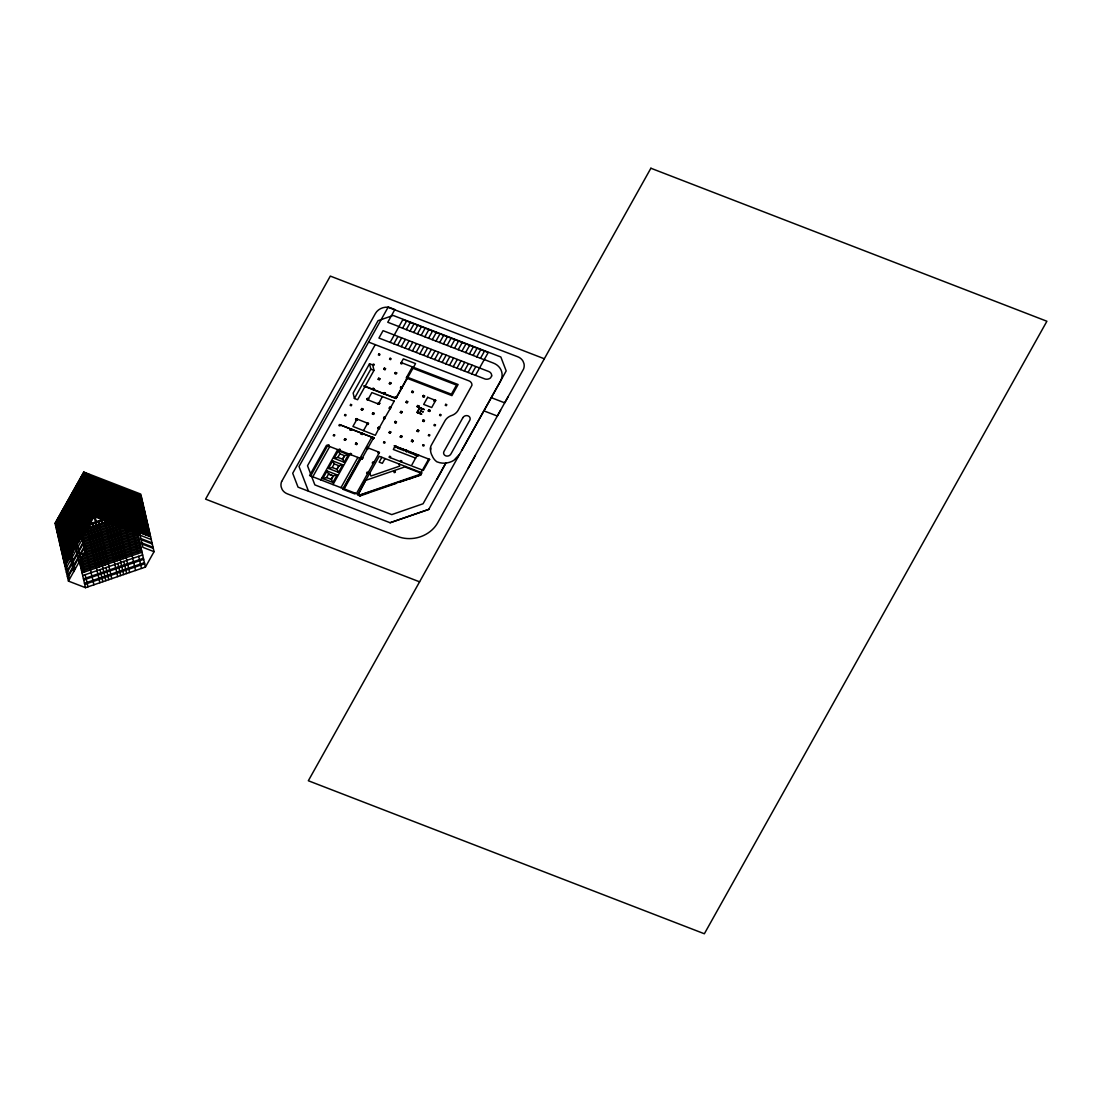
<?xml version="1.0" encoding="UTF-8"?>
<svg xmlns="http://www.w3.org/2000/svg" width="1102" height="1102" viewBox="0 0 1102 1102"><rect width="100%" height="100%" fill="white"/><g stroke="black" fill="none" stroke-linecap="round" stroke-linejoin="round"><path stroke-width="1.5" d="M430.551 449.988L430.551 447.674A7.494 6.474 -13 0 1 431.337 445.18L444.905 420.923A11.516 9.946 -13 0 1 447.66 417.686L448.238 417.245A11.516 9.946 -13 0 1 451.544 415.55A11.516 9.946 -13 0 0 454.85 413.856L455.429 413.415A11.516 9.946 -13 0 0 458.184 410.178L471.932 385.301A5.469 4.725 -13 0 0 468.97 380.865L368.591 342.088M430.551 448.555L430.551 447.674M437.053 479.287L445.828 463.088L423.072 503.766L391.775 514.606L314.855 484.894L307.513 465.76L375.245 344.65M343.535 488.668L360.45 458.336M461.903 450.236L500.418 381.333A15.951 13.789 -13 0 0 493.407 363.081L484.288 359.555M55.1 523.367L83.848 471.959L95.144 520.874L96.205 521.287L95.185 516.879L139.844 534.126L142.888 547.35L154.06 551.661L145.436 567.075L85.488 587.683L68.434 581.098L55.1 523.367L83.89 472.097L140.753 494.082L154.06 551.661M55.486 525.048L84.234 473.64L141.111 495.625M55.844 526.591L84.592 475.182L141.469 497.167M56.106 527.693L84.854 476.284L141.731 498.269M56.45 529.236L85.212 477.827L142.075 499.812M56.712 530.337L85.46 478.929L142.337 500.914M57.07 531.88L85.818 480.472L142.695 502.457M57.318 532.982L86.066 481.574L142.943 503.559M57.676 534.525L86.424 483.117L143.301 505.088M57.938 535.627L86.686 484.219L143.563 506.19M58.282 537.17L87.044 485.762L143.907 507.733M58.544 538.272L87.292 486.864L144.169 508.835M58.902 539.815L87.65 488.406L144.527 510.378M59.15 540.917L87.898 489.508L144.775 511.48M59.508 542.46L88.256 491.051L145.133 513.022M59.77 543.562L88.518 492.153L145.395 514.124M60.114 545.104L88.863 493.696L145.739 515.667M60.376 546.206L89.124 494.798L146.001 516.769M60.734 547.749L89.482 496.341L146.359 518.312M60.982 548.851L89.73 497.443L146.607 519.414M61.34 550.394L90.089 498.986L146.965 520.957M61.588 551.496L90.35 500.088L147.213 522.059M61.946 553.039L90.695 501.63L147.572 523.602M62.208 554.141L90.956 502.732L147.833 524.704M62.566 555.683L91.314 504.275L148.191 526.246M62.814 556.785L91.562 505.377L148.439 527.348M63.172 558.328L91.921 506.92L148.798 528.891M63.42 559.43L92.182 508.022L149.046 529.993M63.778 560.973L92.527 509.565L149.404 531.536M64.04 562.075L92.788 510.667L149.665 532.638M64.398 563.618L93.147 512.21L150.024 534.181M64.646 564.72L93.394 513.312L150.271 535.283M65.004 566.263L93.753 514.854L150.63 536.826M94.125 516.466L82.306 537.611L85.35 550.835L68.434 581.098M65.445 569.307L82.554 538.713M66.395 572.282L83.325 542.019M66.643 573.384L83.573 543.121M67.415 576.69L84.344 546.427M67.663 577.792L84.592 547.529M281.644 481.546L375.396 313.519A11.998 10.373 -13 0 1 387.89 307.21L517.678 356.731A11.984 10.359 -13 0 1 523.037 361.222L523.987 363.688A11.984 10.359 -13 0 1 523.533 369.101L437.701 522.789A29.974 25.897 -13 0 1 424.022 535.297A29.534 25.525 -13 0 1 416.749 537.804A29.974 25.897 -13 0 1 397.794 536.522L287.498 493.903A11.984 10.359 -13 0 1 282.126 489.426L281.189 486.96A11.984 10.359 -13 0 1 281.616 481.491M369.542 363.756L353.15 393.056L354.403 398.497L357.599 399.723L373.977 370.424L372.724 364.982L373.275 364.046L374.336 364.459L373.798 365.423L369.542 363.756L370.795 369.184L354.403 398.497M310.668 475.995L328.12 444.74L329.195 445.153L328.658 446.117M312.789 476.794L329.718 446.517M390.136 342.378L402.905 319.552L488.214 352.516L475.458 375.341M393.855 343.81L397.877 336.606M402.588 328.203L406.61 320.985M320.765 479.866L337.694 449.602M344.857 438.734L344.265 439.808L345.463 440.332L346.056 439.202M350.505 428.65L349.899 429.725L351.111 430.276L351.648 429.312L361.525 433.196M356.153 418.553L355.547 419.628L356.841 419.917M372.476 389.364L373.068 388.29L374.267 388.744L373.674 389.888L374.212 388.951L372.972 388.469M384.364 368.109L383.758 369.184L384.956 369.735L385.493 368.771L384.254 368.288L385.548 368.578L384.956 369.652M327.032 470.967L322.803 478.543L326.564 477.579L331.358 479.425L332.9 482.442L337.129 474.879L327.032 470.967L328.575 473.998L333.355 475.844L337.129 474.879M328.437 468.446L332.666 460.884L342.777 464.782L338.534 472.359L328.437 468.446L332.212 467.482L336.992 469.328L338.534 472.359M334.085 458.363L338.314 450.801L348.411 454.699L344.182 462.261L334.085 458.363L337.859 457.399L342.639 459.245L344.182 462.261M338.755 450.015L339.292 449.051L340.353 449.464L339.815 450.429M344.389 439.918L344.926 438.968M350.037 429.863L350.574 428.871M356.221 418.815L355.684 419.779L356.745 420.179L357.282 419.228M361.869 408.718L361.332 409.682L362.393 410.096L362.93 409.131L361.69 408.649M366.966 399.599L367.503 398.635M372.614 389.502L373.151 388.538M378.262 379.419L378.799 378.454M383.895 369.322L384.433 368.357M397.56 345.243L401.596 338.038M406.294 329.636L410.33 322.418M357.02 419.118L352.929 426.446L375.341 435.304L378.771 428.733M367.765 399.902L371.87 392.574L394.309 401.224M351.097 430.248L351.703 429.105L350.436 428.761M356.745 420.096L357.337 419.022L356.084 418.677L368.454 423.54M362.379 409.999L362.985 408.925L361.787 408.47L361.18 409.545L362.489 409.82M326.564 477.579L328.575 473.998M332.212 467.482L334.223 463.901L332.666 460.884M337.859 457.399L339.857 453.817L338.314 450.801M401.266 346.675L405.302 339.471M409.999 331.068L414.035 323.85M331.289 479.246L333.162 475.912L328.644 474.163M336.936 469.163L338.796 465.815M342.57 459.079L344.444 455.732M331.358 479.425L333.355 475.844M336.992 469.328L339.003 465.747L342.777 464.782M342.639 459.245L344.637 455.663L348.411 454.699M404.985 348.108L409.007 340.904M413.718 332.501L417.741 325.297M356.029 443.045L355.423 444.12L356.621 444.643L357.213 443.514M361.663 432.962L361.07 434.036L362.269 434.587L362.861 433.417L361.594 433.086M377.986 403.759L378.592 402.685L379.791 403.153L379.198 404.324L366.828 399.447L367.434 398.373L368.633 398.841L368.027 399.916L368.564 399.048L367.324 398.552M383.634 393.676L384.24 392.601L385.438 393.07L384.832 394.227M332.983 484.591L350.45 453.363L351.51 453.776L350.973 454.74M355.56 444.23L356.056 443.128M361.208 434.174L361.704 433.045M372.986 412.864L372.49 413.994L373.55 414.407L374.143 413.236L372.944 412.782L372.352 413.856L373.619 414.2M378.138 403.911L378.633 402.767M383.772 393.813L384.267 392.684M389.419 383.73L389.915 382.587M395.053 373.633L395.563 372.504L394.915 373.495L396.128 374.046L396.72 372.889L395.453 372.545M367.655 423.223L363.481 430.648M378.399 404.007L382.422 396.486M408.69 349.541L412.713 342.336M417.424 333.934L421.446 326.729M402.299 362.999L401.762 363.963L400.701 363.55L403.318 358.866L415.55 363.591L396.004 398.538L363.949 386.127M412.396 350.973L416.432 343.769M421.129 335.366L425.165 328.162M416.101 352.42L420.137 345.201M424.835 336.799L428.871 329.594M340.959 487.676L357.888 457.413M371.842 437.095L342.681 489.219L354.913 493.944L355.312 493.214M360.946 458.528L361.539 457.454L362.737 457.909L362.145 459.079L326.523 445.291L309.593 475.554L360.147 495.087L420.881 474.783M367.09 447.536L368.385 447.825L367.792 448.982L366.58 448.431L367.186 447.357M377.903 428.402L378.509 427.328L379.694 427.796L379.102 428.871L377.903 428.402L378.537 427.411M384.143 417.245L383.551 418.319L384.736 418.774L385.342 417.699L384.019 417.272M394.792 397.987L395.398 396.913L396.596 397.381L395.962 398.359M344.155 488.93L361.621 457.702M366.732 448.583L367.269 447.619L379.487 452.343L356.924 492.704M372.366 438.486L372.903 437.522M383.675 418.223L384.185 417.314M389.295 408.222L389.832 407.23L389.185 408.222L390.383 408.69L390.99 407.616L389.653 407.189M394.943 398.125L395.48 397.175M400.577 388.042L401.114 387.077M412.396 366.897L406.225 377.945L451.93 395.618L458.115 384.529L401.238 362.586M419.821 353.852L423.843 346.634M428.554 338.231L432.576 331.027M362.338 457.964L367.421 448.886M367.985 447.867L373.055 438.803M379.336 427.714L384.405 418.65M384.984 417.63L390.191 408.608M390.659 407.478L394.24 401.059M396.265 397.45L401.376 388.317M401.913 387.353L407.01 378.234M362.103 458.9L362.572 457.84M367.751 448.817L368.22 447.743M374.019 437.728L373.426 438.899L372.228 438.348L372.834 437.274L374.019 437.728L373.523 438.624M401.596 388.276L402.134 387.312M423.526 355.285L427.562 348.067M432.26 339.664L436.296 332.46M427.232 356.717L431.268 349.499M435.965 341.097L440.001 333.892M378.427 451.93L377.89 452.894L378.95 453.308M389.64 431.502L389.171 432.714L390.232 433.127L390.824 431.956L389.571 431.612L390.769 432.163M400.453 412.534L400.921 411.322L402.12 411.776L401.527 412.947L400.315 412.396M406.101 402.437L406.555 401.224L407.754 401.693L407.161 402.85L405.963 402.299L407.258 402.588M411.749 392.353L412.203 391.141L413.402 391.596L412.809 392.767L411.597 392.216M430.937 358.15L434.973 350.932M439.67 342.529L443.707 335.325M434.656 359.583L438.679 352.378M443.39 343.962L447.412 336.757M359.734 495.804L360.106 494.908L358.467 494.275L365.575 480.403L406.032 466.504L405.632 467.22L420.744 473.061L420.055 474.301L360.106 494.908M381.857 457.316L379.171 462.124L382.353 463.35L385.039 458.556M438.362 361.015L442.398 353.811M447.095 345.394L451.131 338.19M395.15 445.897L394.557 446.971L395.756 447.522L396.348 446.365L395.081 446.021L393.345 449.492L415.674 458.115M423.361 395.453L422.769 396.527L423.967 397.078L424.559 395.907L423.361 395.453L422.906 396.665M417.259 406.762L417.754 405.619M442.067 362.448L446.103 355.243M450.801 346.827L454.837 339.623M396.252 446.393L395.852 447.26M401.899 436.296L401.362 437.26L400.191 436.888L400.797 435.813L400.329 437.026L401.403 437.439L401.996 436.268L400.729 435.924L401.941 436.475M418.292 406.996L418.829 406.032M424.463 395.935L424.063 396.803M390.108 457.619L390.645 456.655L389.585 456.242L389.047 457.206L411.377 465.829M397.85 447.178L397.381 448.018L404.158 450.635L404.627 449.795M398.015 447.522C395.701 448.032 406.266 448.638 403.966 450.566M418.016 412.727L416.997 412.327L419.683 407.533L421.735 408.332L419.435 413.553M445.787 363.88L449.809 356.676M454.52 348.26L458.542 341.055M421.611 408.567L424.366 409.613L419.917 407.754L417.231 412.561L418.402 413.154M449.492 365.313L453.514 358.109M458.225 349.692L462.248 342.488M406.321 450.208L405.715 451.283L406.913 451.834L407.451 450.87M411.955 440.125L411.363 441.199L412.658 441.475M400.219 461.518L400.756 460.553L401.817 460.967L401.28 461.931M405.853 451.421L406.39 450.47M412.038 440.373L411.501 441.337L412.561 441.75L413.098 440.786L411.859 440.304L413.154 440.58L412.547 441.654M417.672 430.29L417.135 431.254L418.209 431.653L418.746 430.703L417.506 430.207M422.782 421.157L423.32 420.193M428.43 411.074L428.967 410.109M434.064 400.976L434.601 400.012M453.197 366.746L457.234 359.541M461.931 351.125L465.967 343.92M406.913 451.751L407.506 450.677L406.252 450.332M423.843 421.474L424.435 420.399L423.237 419.945L422.645 421.019L423.843 421.57L424.38 420.606L423.14 420.124M429.477 411.39L430.083 410.316L428.885 409.848L428.279 410.922L429.491 411.473L430.028 410.523L428.788 410.027M409.021 451.489L408.539 452.33L415.316 454.947M456.903 368.178L460.939 360.974M465.636 352.557L469.672 345.353M460.622 369.611L464.645 362.406M469.356 353.99L473.378 346.786M415.798 454.107L415.151 455.016L415.523 454.148L409.145 451.682L408.746 452.412M411.9 464.837L417.52 454.603L416.873 455.594L418.085 456.145L418.677 454.988L417.41 454.644M464.328 371.043L468.364 363.839M473.061 355.423L477.097 348.218M468.033 372.476L472.069 365.272M476.767 356.855L480.803 349.651M471.739 373.909L475.775 366.704M480.486 358.288L484.508 351.083M428.706 459.066L420.055 474.301M429.505 459.369L423.333 470.416L412.437 466.242M428.774 509.344L506.19 370.919L500.845 357.007L393.166 315.461L378.055 320.668L292.705 473.268L298.036 487.153L390.122 522.734L428.83 509.372L390.122 522.734M467.978 468.639L475.361 455.429M500.556 410.33L497.319 416.046L483.916 410.867M507.926 397.119L504.688 402.836L491.299 397.67M430.538 448.679L430.551 450.553A16.475 14.243 -13 0 0 432.232 455.856A16.475 14.243 -13 0 0 436.874 461.807L437.535 462.027A16.475 14.23 -13 0 0 453.872 460.319L459.534 454.465M456.104 458.625L458.446 456.145M89.51 523.987L102.899 519.386M108.106 521.081L87.278 528.244L99.869 582.738M87.54 529.346L108.354 522.183L108.712 523.726M84.923 531.908L111.688 522.706M83.683 533.52L111.936 523.808M115.269 524.332L82.554 535.572L93.918 584.79M82.815 536.674L115.517 525.434L115.875 526.976M83.16 538.217L118.851 525.957L129.609 572.517M83.421 539.319L122.088 526.026M83.78 540.862L123.92 527.059M84.028 541.964L125.669 527.651L135.546 570.478M84.386 543.506L128.989 528.175M84.647 544.608L129.251 529.277M84.992 546.151L131.083 530.31M85.253 547.253L132.832 530.902L133.19 532.445M85.612 548.796L135.808 531.536M85.86 549.898L137.378 532.183L145.436 567.075M86.218 551.441L137.736 533.726M82.016 554.072L137.984 534.828M82.374 555.615L138.342 536.371M138.604 537.473L81.135 557.226L81.493 558.769L138.962 539.016M139.21 540.118L79.261 560.725L85.488 587.683M79.619 562.268L139.568 541.661M79.867 563.37L139.816 542.763M80.226 564.913L140.174 544.305M80.487 566.015L140.436 545.407M80.832 567.558L140.78 546.95M81.093 568.66L141.042 548.052M81.452 570.202L141.4 549.595M81.7 571.304L141.648 550.697M82.058 572.847L142.006 552.24M82.691 575.561L142.64 554.953M83.449 578.867L143.398 558.259M83.697 579.969L143.659 559.361M84.468 583.275L144.417 562.667M84.716 584.377L144.665 563.769M369.804 492.456L396.389 483.323M399.365 482.304L411.115 478.254M544.333 358.77L330.311 276.092L205.578 499.137L419.587 581.828M398.965 326.591L387.766 322.266L394.874 309.538L388.235 306.976L299.014 466.518L308.464 491.189M398.869 326.771L484.191 359.72M411.859 367.861L456.503 385.08L451.407 394.213L406.762 376.994M395.425 372.6L396.665 373.082M370.795 369.184L373.977 370.424M402.23 387.284L401.045 386.83L400.439 387.904L401.638 388.455M378.62 378.385L379.859 378.868L379.322 379.832L378.11 379.267L378.716 378.193L379.914 378.661L379.405 379.556M389.777 382.697L391.017 383.179M400.935 387.009L402.175 387.491M412.107 391.32L413.346 391.802M423.264 395.632L424.504 396.114M384.13 392.78L385.369 393.262M395.301 397.092L396.541 397.574M406.459 401.403L407.699 401.886M417.617 405.715L418.856 406.211M364.087 385.893L396.1 398.277M417.19 406.5L418.416 406.9M428.347 410.812L429.587 411.211M419.573 413.319L421.818 414.187L417.203 412.41M378.496 402.877L379.735 403.36M400.811 411.501L402.065 411.983M366.897 399.337L368.123 399.737M378.055 403.649L379.295 404.048M400.384 412.272L401.61 412.671M422.713 420.895L423.939 421.295M372.848 412.961L374.088 413.443M395.177 421.584L396.417 422.066M394.681 422.479L395.935 422.824M367.242 422.989L368.509 423.333L367.916 424.49L366.842 424.091L367.338 422.948L366.704 423.939L367.999 424.229M378.372 427.369L379.639 427.907M390.26 432.824L389.034 432.576M377.972 428.279L379.198 428.692M373.964 437.935L339.416 424.559L338.879 425.524L339.939 425.937L340.477 424.973L350.367 428.885M394.158 445.718L429.78 459.479M344.761 438.913L346 439.367M355.918 443.224L357.158 443.693M361.442 457.633L362.682 458.115M373.84 462.427L372.779 462.013L372.242 462.978L373.303 463.391M361.015 458.404L362.241 458.804M339.857 453.817L344.637 455.663M368.206 472.524L367.145 472.111L366.608 473.075L367.669 473.474M334.223 463.901L339.003 465.747M321.729 478.13L332.9 482.442M140.092 535.228L151.249 539.539M140.863 538.534L152.021 542.845M141.111 539.636L152.269 543.947M141.869 542.942L153.04 547.253M142.13 544.044L153.288 548.355M419.022 471.67L420.372 475.21M398.869 463.887L399.709 466.118L370.906 476.023L369.79 473.102M360.147 495.087L360.423 495.817M410.027 477.745L410.343 478.654L420.716 475.086L421.983 472.827L379.198 456.297L357.571 494.963L360.065 495.941L369.032 492.856L368.715 491.947M372.696 437.508L362.723 433.665M139.183 494.881L139.541 496.423M139.802 497.525L140.161 499.068M140.409 500.17L140.767 501.699M141.015 502.801L141.373 504.344M141.635 505.446L141.993 506.989M142.241 508.091L142.599 509.634M142.847 510.736L143.205 512.278M143.467 513.38L143.825 514.923M144.073 516.025L144.431 517.568M144.679 518.67L145.037 520.213M145.299 521.315L145.643 522.858M145.905 523.96L146.263 525.502M146.511 526.604L146.869 528.147M147.131 529.249L147.475 530.792M147.737 531.894L148.095 533.437M148.343 534.539L148.701 536.082M136.4 493.792L136.758 495.335M137.006 496.437L137.364 497.98M137.612 499.082L137.97 500.625M138.232 501.727L138.59 503.27M138.838 504.372L139.196 505.914M139.444 507.016L139.802 508.559M140.064 509.661L140.422 511.204M140.67 512.306L141.028 513.849M141.276 514.951L141.635 516.494M141.896 517.596L142.254 519.138M142.502 520.24L142.861 521.783M143.108 522.885L143.467 524.428M143.728 525.53L144.086 527.073M144.334 528.175L144.693 529.718M144.941 530.82L145.299 532.362M145.56 533.464L145.905 535.007M133.604 492.718L133.962 494.261M134.224 495.363L134.568 496.906M134.83 498.008L135.188 499.55M135.436 500.652L135.794 502.195M136.056 503.297L136.4 504.84M136.662 505.942L137.02 507.485M137.268 508.587L137.626 510.13M137.874 511.232L138.232 512.774M138.494 513.876L138.852 515.419M139.1 516.521L139.458 518.064M139.706 519.166L140.064 520.709M140.326 521.811L140.684 523.354M140.932 524.456L141.29 525.998M141.538 527.1L141.896 528.643M142.158 529.731L142.516 531.274M142.764 532.376L143.122 533.919M130.821 491.644L131.179 493.186M131.427 494.288L131.785 495.831M132.033 496.933L132.392 498.476M132.653 499.578L132.998 501.121M133.259 502.223L133.618 503.766M133.865 504.868L134.224 506.41M134.485 507.512L134.83 509.055M135.091 510.157L135.45 511.686M135.698 512.788L136.056 514.331M136.317 515.433L136.662 516.976M136.923 518.078L137.282 519.621M137.53 520.723L137.888 522.265M138.136 523.367L138.494 524.91M138.756 526.012L139.114 527.555M139.362 528.657L139.72 530.2M139.968 531.302L140.326 532.845M128.025 490.569L128.383 492.098M128.631 493.2L128.989 494.743M129.251 495.845L129.609 497.388M129.857 498.49L130.215 500.032M130.463 501.135L130.821 502.677M131.083 503.779L131.441 505.322M131.689 506.424L132.047 507.967M132.295 509.069L132.653 510.612M132.915 511.714L133.259 513.256M133.521 514.358L133.879 515.901M134.127 517.003L134.485 518.546M134.747 519.648L135.091 521.191M135.353 522.293L135.711 523.836M135.959 524.938L136.317 526.481M136.579 527.582L136.923 529.125M137.185 530.227L137.543 531.77M125.229 489.481L125.587 491.024M125.848 492.126L126.207 493.668M126.454 494.77L126.813 496.313M127.061 497.415L127.419 498.958M127.68 500.06L128.039 501.603M128.287 502.705L128.645 504.248M128.893 505.35L129.251 506.892M129.513 507.994L129.871 509.537M130.119 510.639L130.477 512.182M130.725 513.284L131.083 514.827M131.345 515.929L131.703 517.472M131.951 518.574L132.309 520.116M132.557 521.218L132.915 522.761M133.177 523.863L133.521 525.406M133.783 526.508L134.141 528.051M134.389 529.153L134.747 530.696M133.438 533.547L133.797 535.09M134.045 536.192L134.403 537.735M134.664 538.837L135.023 540.379M135.27 541.481L135.629 543.024M135.877 544.126L136.235 545.669M136.496 546.771L136.841 548.3M137.103 549.402L137.461 550.945M137.709 552.047L138.067 553.59M138.7 556.317L141.497 568.439M122.446 488.406L122.804 489.949M123.052 491.051L123.41 492.594M123.672 493.696L124.016 495.239M124.278 496.341L124.636 497.884M124.884 498.986L125.242 500.528M125.49 501.63L125.848 503.173M126.11 504.275L126.468 505.818M126.716 506.92L127.074 508.463M127.322 509.565L127.68 511.108M127.942 512.21L128.3 513.752M128.548 514.854L128.906 516.397M129.154 517.499L129.513 519.042M129.774 520.13L130.132 521.673M130.38 522.775L130.739 524.318M130.986 525.42L131.345 526.963M131.606 528.065L131.964 529.607M119.65 487.332L120.008 488.875M120.27 489.977L120.614 491.52M120.876 492.622L121.234 494.164M121.482 495.266L121.84 496.809M122.102 497.911L122.446 499.454M122.708 500.542L123.066 502.085M123.314 503.187L123.672 504.73M123.934 505.832L124.278 507.375M124.54 508.477L124.898 510.019M125.146 511.121L125.504 512.664M125.766 513.766L126.11 515.309M126.372 516.411L126.73 517.954M126.978 519.056L127.336 520.599M127.584 521.701L127.942 523.243M128.204 524.345L128.562 525.888M128.81 526.99L129.168 528.533M116.867 486.244L117.225 487.787M117.473 488.889L117.831 490.431M118.079 491.533L118.437 493.076M118.699 494.178L119.057 495.721M119.305 496.823L119.663 498.366M119.911 499.468L120.27 501.011M120.531 502.113L120.876 503.655M121.137 504.757L121.495 506.3M121.743 507.402L122.102 508.945M122.363 510.047L122.708 511.59M122.969 512.692L123.328 514.235M123.576 515.337L123.934 516.879M124.195 517.981L124.54 519.524M124.801 520.626L125.16 522.169M125.408 523.271L125.766 524.814M126.027 525.916L126.372 527.459M114.071 485.169L114.429 486.712M114.677 487.814L115.035 489.357M115.297 490.459L115.655 492.002M115.903 493.104L116.261 494.646M116.509 495.748L116.867 497.291M117.129 498.393L117.487 499.936M117.735 501.038L118.093 502.581M118.341 503.683L118.699 505.226M118.961 506.328L119.319 507.87M119.567 508.972L119.925 510.515M120.173 511.617L120.531 513.16M120.793 514.262L121.137 515.805M121.399 516.907L121.757 518.45M122.005 519.552L122.363 521.094M122.625 522.196L122.969 523.739M123.231 524.841L123.589 526.384M111.288 484.095L111.633 485.638M111.894 486.74L112.252 488.282M112.5 489.384L112.859 490.927M113.12 492.029L113.465 493.572M113.726 494.674L114.085 496.217M114.332 497.319L114.691 498.862M114.939 499.964L115.297 501.506M115.558 502.608L115.917 504.151M116.165 505.253L116.523 506.796M116.771 507.898L117.129 509.427M117.391 510.529L117.749 512.072M117.997 513.174L118.355 514.717M118.603 515.819L118.961 517.361M119.223 518.463L119.581 520.006M119.829 521.108L120.187 522.651M120.435 523.753L120.793 525.296M108.492 483.02L108.85 484.563M109.098 485.665L109.456 487.208M109.718 488.31L110.062 489.853M110.324 490.941L110.682 492.484M110.93 493.586L111.288 495.129M111.55 496.231L111.894 497.773M112.156 498.875L112.514 500.418M112.762 501.52L113.12 503.063M113.382 504.165L113.726 505.708M113.988 506.81L114.346 508.353M114.594 509.455L114.952 510.997M115.2 512.099L115.558 513.642M115.82 514.744L116.178 516.287M116.426 517.389L116.784 518.932M117.032 520.034L117.391 521.577M117.652 522.679L118.01 524.221M105.696 481.932L106.054 483.475M106.315 484.577L106.674 486.12M106.922 487.222L107.28 488.765M107.528 489.867L107.886 491.409M108.148 492.511L108.506 494.054M108.754 495.156L109.112 496.699M109.36 497.801L109.718 499.344M109.98 500.446L110.324 501.989M110.586 503.091L110.944 504.633M111.192 505.735L111.55 507.278M111.812 508.38L112.156 509.923M112.418 511.025L112.776 512.568M113.024 513.67L113.382 515.213M113.644 516.315L113.988 517.857M114.25 518.959L114.608 520.502M114.856 521.604L115.214 523.147M116.137 528.078L116.495 529.621M116.743 530.723L117.101 532.266M117.349 533.368L117.707 534.911M117.969 536.013L118.327 537.556M118.575 538.658L118.933 540.2M119.181 541.302L119.539 542.845M119.801 543.947L120.159 545.49M120.407 546.592L120.765 548.121M121.013 549.223L121.372 550.766M121.633 551.868L121.978 553.411M122.239 554.513L122.597 556.055M122.845 557.157L123.204 558.7M123.837 561.428L126.634 573.536M102.913 480.858L103.271 482.4M103.519 483.502L103.877 485.045M104.125 486.147L104.483 487.69M104.745 488.792L105.103 490.335M105.351 491.437L105.709 492.98M105.957 494.082L106.315 495.625M106.577 496.726L106.935 498.269M107.183 499.371L107.541 500.914M107.789 502.016L108.148 503.559M108.409 504.661L108.767 506.204M109.015 507.306L109.374 508.848M109.621 509.95L109.98 511.493M110.241 512.595L110.586 514.138M110.847 515.24L111.206 516.783M111.454 517.885L111.812 519.414M112.073 520.516L112.418 522.059M111.33 521.163L123.658 574.569M100.117 479.783L100.475 481.326M100.737 482.428L101.081 483.971M101.343 485.073L101.701 486.616M101.949 487.718L102.307 489.26M102.555 490.362L102.913 491.905M103.175 493.007L103.533 494.55M103.781 495.652L104.139 497.195M104.387 498.297L104.745 499.826M105.007 500.928L105.365 502.471M105.613 503.573L105.971 505.115M106.219 506.217L106.577 507.76M106.839 508.862L107.197 510.405M107.445 511.507L107.803 513.05M108.051 514.152L108.409 515.695M108.671 516.797L109.029 518.339M109.277 519.441L109.635 520.984M108.96 524.827L109.318 526.37M109.58 527.472L109.938 529.015M110.186 530.117L110.544 531.66M110.792 532.762L111.15 534.305M111.412 535.407L111.757 536.949M112.018 538.052L112.376 539.594M112.624 540.696L112.983 542.239M113.244 543.341L113.589 544.884M113.85 545.986L114.209 547.529M114.456 548.631L114.815 550.173M115.076 551.275L115.421 552.818M115.682 553.92L116.041 555.463M116.289 556.565L116.647 558.108M116.895 559.21L117.253 560.753M117.886 563.466L120.683 575.588M97.334 478.709L97.679 480.238M97.94 481.34L98.298 482.883M98.546 483.985L98.904 485.527M99.166 486.629L99.511 488.172M99.772 489.274L100.13 490.817M100.378 491.919L100.737 493.462M100.998 494.564L101.343 496.107M101.604 497.209L101.963 498.751M102.21 499.853L102.569 501.396M102.817 502.498L103.175 504.041M103.436 505.143L103.795 506.686M104.043 507.788L104.401 509.331M104.649 510.433L105.007 511.975M105.269 513.077L105.627 514.62M105.875 515.722L106.233 517.265M106.481 518.367L106.839 519.91M117.707 576.608L104.635 519.979L89.758 525.089L90.254 527.224M94.538 477.621L94.896 479.163M95.144 480.265L95.502 481.808M95.764 482.91L96.122 484.453M96.37 485.555L96.728 487.098M96.976 488.2L97.334 489.743M97.596 490.845L97.94 492.387M98.202 493.489L98.56 495.032M98.808 496.134L99.166 497.677M99.428 498.779L99.772 500.322M100.034 501.424L100.392 502.967M100.64 504.069L100.998 505.611M101.26 506.713L101.604 508.256M101.866 509.358L102.224 510.901M102.472 512.003L102.83 513.546M103.078 514.648L103.436 516.191M103.698 517.293L104.056 518.835M91.741 476.546L92.1 478.089M92.361 479.191L92.72 480.734M92.967 481.836L93.326 483.379M93.574 484.481L93.932 486.023M94.193 487.125L94.552 488.668M94.8 489.77L95.158 491.313M95.406 492.415L95.764 493.958M96.026 495.06L96.384 496.603M96.632 497.705L96.99 499.247M97.238 500.349L97.596 501.892M97.858 502.994L98.202 504.537M98.464 505.639L98.822 507.182M99.07 508.284L99.428 509.813M99.69 510.915L100.034 512.458M100.296 513.56L100.654 515.102M100.902 516.204L101.26 517.747M101.659 520.998L102.155 523.133M88.601 473.929L98.849 518.284M98.436 520.915L111.757 578.66M85.804 472.841L96.053 517.21M95.709 523.051L96.205 525.172M96.453 526.274L96.811 527.817M97.072 528.919L97.431 530.461M97.679 531.563L98.037 533.106M98.285 534.208L98.643 535.751M98.904 536.853L99.263 538.396M99.511 539.498L99.869 541.041M100.117 542.143L100.475 543.685M100.737 544.787L101.095 546.33M101.343 547.432L101.701 548.975M101.949 550.077L102.307 551.62M102.569 552.722L102.913 554.265M103.175 555.367L103.533 556.909M103.781 558.011L104.139 559.554M104.401 560.656L104.745 562.199M105.007 563.301L105.365 564.844M105.985 567.558L108.781 579.68M83.27 475.389L83.628 476.932M83.876 478.034L84.234 479.577M84.482 480.679L84.84 482.221M85.102 483.323L85.46 484.866M85.708 485.968L86.066 487.511M86.314 488.613L86.672 490.156M86.934 491.258L87.278 492.801M87.54 493.903L87.898 495.445M88.146 496.547L88.504 498.076M88.766 499.178L89.11 500.721M89.372 501.823L89.73 503.366M89.978 504.468L90.336 506.011M90.598 507.113L90.943 508.656M91.204 509.758L91.562 511.3M91.81 512.402L92.169 513.945M92.416 515.047L92.775 516.59M92.485 522.968L105.82 580.699M81.851 477.91L82.209 479.453M82.471 480.555L82.815 482.097M83.077 483.199L83.435 484.742M83.683 485.844L84.041 487.387M84.303 488.489L84.647 490.032M84.909 491.134L85.267 492.677M85.515 493.779L85.873 495.321M86.135 496.423L86.479 497.966M86.741 499.068L87.099 500.611M87.347 501.713L87.705 503.256M87.953 504.358L88.312 505.901M88.573 507.003L88.931 508.532M89.179 509.634L89.537 511.176M89.785 512.278L90.144 513.821M90.405 514.923L90.763 516.466M91.011 517.568L91.37 519.111M80.446 480.431L80.804 481.973M81.052 483.075L81.41 484.618M81.672 485.72L82.016 487.263M82.278 488.365L82.636 489.908M82.884 491.01L83.242 492.553M83.49 493.655L83.848 495.197M84.11 496.299L84.468 497.842M84.716 498.944L85.074 500.487M85.322 501.589L85.68 503.132M85.942 504.234L86.3 505.777M86.548 506.879L86.906 508.421M87.154 509.523L87.513 511.066M87.774 512.168L88.132 513.711M88.38 514.813L88.739 516.356M88.986 517.444L89.345 518.987M89.606 520.089L89.965 521.632M90.516 528.326L90.86 529.869M91.122 530.971L91.48 532.514M91.728 533.616L92.086 535.159M92.348 536.261L92.692 537.804M92.954 538.892L93.312 540.435M93.56 541.537L93.918 543.079M94.18 544.181L94.524 545.724M94.786 546.826L95.144 548.369M95.392 549.471L95.75 551.014M95.998 552.116L96.356 553.659M96.618 554.761L96.976 556.303M97.224 557.405L97.582 558.948M97.83 560.05L98.188 561.593M98.45 562.695L98.808 564.238M99.056 565.34L99.414 566.883M100.034 569.596L102.844 581.718M79.027 482.952L79.385 484.494M79.647 485.596L80.005 487.139M80.253 488.241L80.611 489.784M80.859 490.886L81.217 492.429M81.479 493.531L81.837 495.073M82.085 496.175L82.443 497.718M82.691 498.82L83.049 500.363M83.311 501.465L83.669 503.008M83.917 504.11L84.275 505.653M84.523 506.755L84.882 508.297M85.143 509.399L85.501 510.942M85.749 512.044L86.108 513.587M86.355 514.689L86.714 516.232M86.975 517.334L87.32 518.877M87.581 519.979L87.94 521.522M88.188 522.623L88.546 524.166M77.622 485.472L77.98 487.015M78.228 488.117L78.586 489.66M78.848 490.762L79.206 492.305M79.454 493.407L79.812 494.95M80.06 496.052L80.418 497.594M80.68 498.696L81.038 500.239M81.286 501.341L81.644 502.884M81.892 503.986L82.251 505.529M82.512 506.631L82.857 508.174M83.118 509.276L83.477 510.818M83.724 511.92L84.083 513.463M84.344 514.565L84.689 516.108M84.95 517.21L85.309 518.753M85.557 519.855L85.915 521.398M86.176 522.5L86.521 524.042M86.782 525.144L87.141 526.687M76.217 487.993L76.575 489.536M76.823 490.638L77.181 492.181M77.429 493.283L77.787 494.826M78.049 495.928L78.394 497.47M78.655 498.572L79.013 500.115M79.261 501.217L79.619 502.76M79.881 503.862L80.226 505.405M80.487 506.507L80.845 508.05M81.093 509.152L81.452 510.694M81.713 511.796L82.058 513.339M82.319 514.441L82.678 515.984M82.925 517.086L83.284 518.629M83.532 519.731L83.89 521.274M84.151 522.376L84.51 523.918M84.758 525.02L85.116 526.563M85.364 527.665L85.722 529.208M74.798 490.528L75.156 492.057M75.418 493.159L75.763 494.702M76.024 495.804L76.382 497.346M76.63 498.448L76.988 499.991M77.25 501.093L77.595 502.636M77.856 503.738L78.214 505.281M78.462 506.383L78.821 507.926M79.069 509.028L79.427 510.57M79.688 511.672L80.047 513.215M80.294 514.317L80.653 515.86M80.901 516.962L81.259 518.505M81.52 519.607L81.879 521.15M82.127 522.252L82.485 523.794M82.733 524.896L83.091 526.439M83.353 527.541L83.711 529.084M83.959 530.186L84.317 531.729M73.393 493.049L73.751 494.591M73.999 495.693L74.357 497.236M74.619 498.338L74.964 499.881M75.225 500.983L75.583 502.512M75.831 503.614L76.19 505.157M76.437 506.259L76.796 507.802M77.057 508.904L77.415 510.446M77.663 511.548L78.022 513.091M78.27 514.193L78.628 515.736M78.889 516.838L79.248 518.381M79.496 519.483L79.854 521.026M80.102 522.128L80.46 523.67M80.721 524.772L81.08 526.315M81.328 527.417L81.686 528.96M81.934 530.062L82.292 531.605M82.554 532.707L82.898 534.25M71.974 495.569L72.333 497.112M72.594 498.214L72.952 499.757M73.2 500.859L73.558 502.402M73.806 503.504L74.165 505.047M74.426 506.149L74.784 507.691M75.032 508.793L75.391 510.336M75.639 511.438L75.997 512.967M76.258 514.069L76.617 515.612M76.864 516.714L77.223 518.257M77.471 519.359L77.829 520.902M78.09 522.004L78.435 523.546M78.697 524.648L79.055 526.191M79.303 527.293L79.661 528.836M79.923 529.938L80.267 531.481M80.529 532.583L80.887 534.126M81.135 535.228L84.95 551.758M70.569 498.09L70.927 499.633M71.175 500.735L71.534 502.278M71.795 503.38L72.153 504.923M72.401 506.025L72.76 507.567M73.007 508.669L73.366 510.212M73.627 511.314L73.986 512.857M74.233 513.959L74.592 515.502M74.84 516.604L75.198 518.147M75.459 519.249L75.804 520.791M76.066 521.88L76.424 523.422M76.672 524.524L77.03 526.067M77.292 527.169L77.636 528.712M77.898 529.814L78.256 531.357M78.504 532.459L78.862 534.002M79.124 535.104L79.468 536.646M79.73 537.748L80.088 539.291M69.164 500.611L69.522 502.154M69.77 503.256L70.129 504.799M70.376 505.901L70.735 507.443M70.996 508.545L71.341 510.088M71.602 511.19L71.961 512.733M72.209 513.835L72.567 515.378M72.828 516.48L73.173 518.023M73.435 519.125L73.793 520.667M74.041 521.769L74.399 523.312M74.66 524.414L75.005 525.957M75.267 527.059L75.625 528.602M75.873 529.704L76.231 531.247M76.479 532.335L76.837 533.878M77.099 534.98L77.457 536.522M77.705 537.624L78.063 539.167M78.311 540.269L78.669 541.812M81.755 559.871L82.113 561.414M82.361 562.516L82.719 564.059M82.967 565.161L83.325 566.703M83.587 567.805L83.945 569.348M84.193 570.45L84.551 571.993M85.171 574.707L87.981 586.829M67.745 503.132L68.104 504.675M68.365 505.777L68.71 507.319M68.971 508.421L69.33 509.964M69.578 511.066L69.936 512.609M70.197 513.711L70.542 515.254M70.803 516.356L71.162 517.899M71.41 519.001L71.768 520.543M72.016 521.645L72.374 523.188M72.636 524.29L72.994 525.833M73.242 526.935L73.6 528.478M73.848 529.58L74.206 531.123M74.468 532.225L74.826 533.767M75.074 534.869L75.432 536.412M75.68 537.514L76.038 539.057M76.3 540.159L76.658 541.702M76.906 542.79L80.694 559.182M66.34 505.653L66.699 507.195M66.947 508.297L67.305 509.84M67.553 510.942L67.911 512.485M68.172 513.587L68.531 515.13M68.779 516.232L69.137 517.775M69.385 518.877L69.743 520.419M70.005 521.522L70.363 523.064M70.611 524.166L70.969 525.709M71.217 526.811L71.575 528.354M71.837 529.456L72.195 530.999M72.443 532.101L72.801 533.643M73.049 534.745L73.407 536.288M73.669 537.39L74.027 538.933M74.275 540.035L74.633 541.578M74.881 542.68L75.239 544.223M75.501 545.325L79.275 561.703M64.922 508.174L65.28 509.716M65.541 510.818L65.9 512.361M66.148 513.463L66.506 515.006M66.754 516.108L67.112 517.651M67.374 518.753L67.732 520.296M67.98 521.398L68.338 522.94M68.586 524.042L68.944 525.585M69.206 526.687L69.564 528.23M69.812 529.332L70.17 530.875M70.418 531.977L70.776 533.52M71.038 534.622L71.382 536.164M71.644 537.266L72.002 538.809M72.25 539.911L72.608 541.454M72.87 542.556L73.214 544.099M73.476 545.201L73.834 546.744M74.082 547.846L74.44 549.388M63.517 510.694L63.875 512.237M64.123 513.339L64.481 514.882M64.742 515.984L65.101 517.527M65.349 518.629L65.707 520.172M65.955 521.274L66.313 522.816M66.575 523.918L66.919 525.461M67.181 526.563L67.539 528.106M67.787 529.208L68.145 530.751M68.407 531.853L68.751 533.396M69.013 534.498L69.371 536.04M69.619 537.142L69.977 538.685M70.239 539.787L70.583 541.33M70.845 542.432L71.203 543.975M71.451 545.077L71.809 546.62M72.057 547.722L72.415 549.264M72.677 550.366L73.035 551.909M62.111 513.229L62.456 514.772M62.718 515.874L63.076 517.403M63.324 518.505L63.682 520.048M63.944 521.15L64.288 522.692M64.55 523.794L64.908 525.337M65.156 526.439L65.514 527.982M65.776 529.084L66.12 530.627M66.382 531.729L66.74 533.272M66.988 534.374L67.346 535.916M67.594 537.018L67.952 538.561M68.214 539.663L68.572 541.206M68.82 542.308L69.178 543.851M69.426 544.953L69.784 546.496M70.046 547.598L70.404 549.14M70.652 550.242L71.01 551.785M71.258 552.887L75.074 569.417M60.693 515.75L61.051 517.293M61.313 518.395L61.657 519.937M61.919 521.039L62.277 522.582M62.525 523.684L62.883 525.227M63.145 526.315L63.489 527.858M63.751 528.96L64.109 530.503M64.357 531.605L64.715 533.148M64.963 534.25L65.321 535.792M65.583 536.894L65.941 538.437M66.189 539.539L66.547 541.082M66.795 542.184L67.153 543.727M67.415 544.829L67.773 546.372M68.021 547.474L68.379 549.016M68.627 550.118L68.985 551.661M69.247 552.763L69.605 554.306M69.853 555.408L73.641 571.786M59.288 518.271L59.646 519.813M59.894 520.915L60.252 522.458M60.5 523.56L60.858 525.103M61.12 526.205L61.478 527.748M61.726 528.85L62.084 530.393M62.332 531.495L62.69 533.037M62.952 534.139L63.31 535.682M63.558 536.77L63.916 538.313M64.164 539.415L64.522 540.958M64.784 542.06L65.142 543.603M65.39 544.705L65.748 546.248M65.996 547.35L66.354 548.892M66.616 549.994L66.96 551.537M67.222 552.639L67.58 554.182M67.828 555.284L68.186 556.827M68.448 557.929L68.792 559.472M57.524 519.249L67.387 561.992M56.106 521.769L69.398 579.349M491.671 375.934L490.569 377.89A5.469 4.725 -13 0 1 485.238 379.074L378.936 338.052L383.055 330.669L488.709 371.498A5.469 4.725 -13 0 1 491.671 375.934M333.768 434.656L333.231 435.607L334.292 436.02L334.829 435.056L333.768 434.656M345.064 414.504L344.527 415.454L345.587 415.867L346.124 414.917L345.064 414.504M350.698 404.406L350.16 405.371L351.235 405.784L351.772 404.82L350.698 404.406M378.909 353.962L378.372 354.927L379.446 355.34L379.983 354.376L378.909 353.962M390.08 358.274L389.543 359.238L390.604 359.651L391.141 358.687L390.08 358.274M389.874 382.518L389.281 383.592L390.48 384.143L391.072 382.973L389.874 382.518M384.075 441.833L383.524 442.797L384.598 443.211L385.135 442.246L384.075 441.833M395.274 421.405L394.819 422.617L395.88 423.03L396.472 421.873L395.274 421.405M417.727 405.536L417.121 406.61L418.319 407.161L418.925 406.004L417.727 405.536M427.645 397.326L423.678 404.42L431.708 407.52L435.662 400.425L427.645 397.326M423.127 411.845L420.812 411.087L423.127 411.845M417.603 430.028L416.997 431.102L418.264 431.447L418.801 430.496L417.603 430.028M434.532 399.764L433.926 400.839L435.125 401.39L435.731 400.219L434.532 399.764M423.196 444.685L422.658 445.649L423.719 446.062L424.256 445.098L423.196 444.685M428.843 434.601L428.306 435.565L429.367 435.965L429.904 435.014L428.843 434.601M434.477 424.504L433.94 425.468L435.014 425.882L435.552 424.917L434.477 424.504M440.125 414.421L439.588 415.385L440.648 415.785L441.186 414.834L440.125 414.421M445.773 404.324L445.236 405.288L446.296 405.701L446.833 404.737L445.773 404.324M462.895 417.644L444.01 451.407A3.871 3.347 -13 0 0 445.704 455.829A3.871 3.347 -13 0 0 450.87 454.052L469.755 420.289A3.871 3.347 -13 0 0 468.061 415.867A3.871 3.347 -13 0 0 462.895 417.644M650.883 168.234L308.34 780.753L704.357 933.766L1046.9 321.247L650.883 168.234M394.984 471.298L393.855 471.684L394.227 472.648L395.356 472.262L394.984 471.298"/></g></svg>
